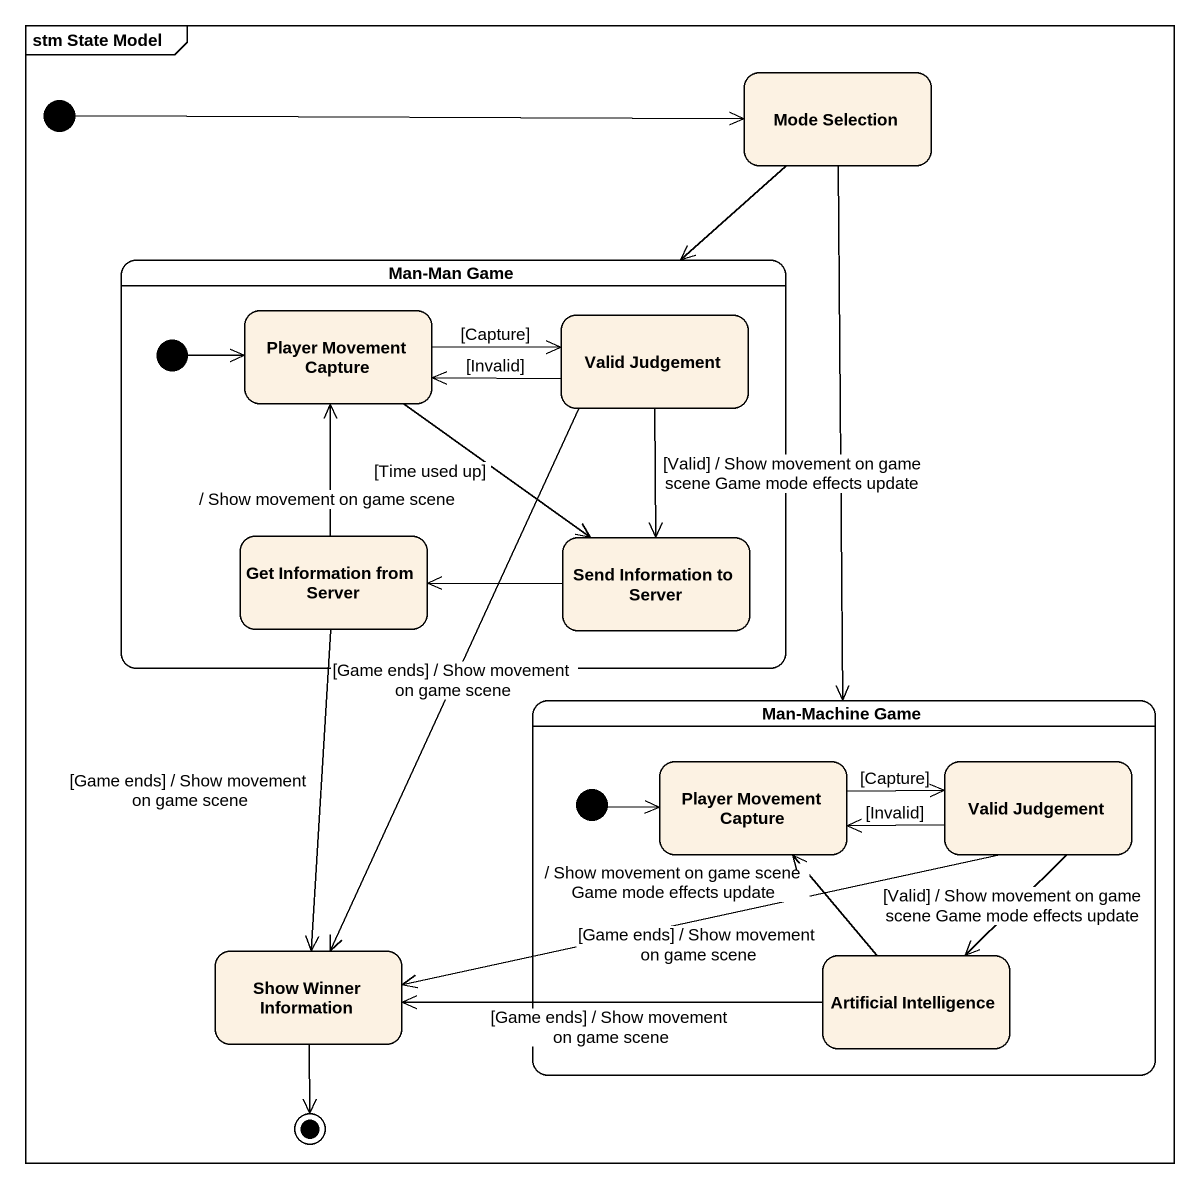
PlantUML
@startuml
mainframe stm State Model
hide empty description
state "Mode Selection" as Mode_Selection
state "Man-Man Game" as Man_Man_Game {
  state "Player Movement Capture" as Player_Movement_Capture
  state "Valid Judgement" as Valid_Judgement
  state "Get Information from Server" as Get_Information_from_Server
  state "Send Information to Server" as Send_Information_to_Server
  [*] -right-> Player_Movement_Capture
}
state "Man-Machine Game" as Man_Machine_Game {
  state "Player Movement Capture" as Player_Movement_Capture_2
  state "Valid Judgement" as Valid_Judgement_2
  state "Artificial Intelligence" as Artificial_Intelligence
  [*] -right-> Player_Movement_Capture_2
}
state "Show Winner Information" as Show_Winner_Information
[*] -right-> Mode_Selection
Mode_Selection --> Man_Man_Game
Mode_Selection --> Man_Machine_Game
Player_Movement_Capture -right-> Valid_Judgement : [Capture]
Player_Movement_Capture --> Send_Information_to_Server : [Time used up]
Valid_Judgement -left-> Player_Movement_Capture : [Invalid]
Valid_Judgement --> Send_Information_to_Server : [Valid] / Show movement on game scene Game mode effects update
Valid_Judgement --> Show_Winner_Information : [Game ends] / Show movement on game scene
Get_Information_from_Server -up-> Player_Movement_Capture : / Show movement on game scene
Get_Information_from_Server --> Show_Winner_Information : [Game ends] / Show movement on game scene
Send_Information_to_Server -left-> Get_Information_from_Server
Player_Movement_Capture_2 -right-> Valid_Judgement_2 : [Capture]
Valid_Judgement_2 -left-> Player_Movement_Capture_2 : [Invalid]
Valid_Judgement_2 -left-> Show_Winner_Information : [Game ends] / Show movement on game scene
Valid_Judgement_2 --> Artificial_Intelligence : [Valid] / Show movement on game scene Game mode effects update
Artificial_Intelligence -up-> Player_Movement_Capture_2 : / Show movement on game scene Game mode effects update
Artificial_Intelligence -left-> Show_Winner_Information : [Game ends] / Show movement on game scene
Show_Winner_Information --> [*]
@enduml
